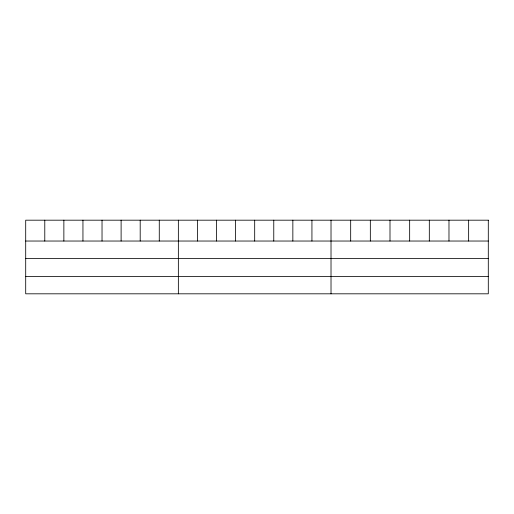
<?xml version="1.0" encoding="UTF-8"?>
<svg xmlns="http://www.w3.org/2000/svg" width="514" height="514" viewBox="0 0 514 514"><rect width="100%" height="100%" fill="white"/><g stroke="black" fill="none" stroke-linecap="round" stroke-linejoin="round"><path stroke-width="0.77" d="M25.7 241.034L488.3 241.034M25.7 258.452L488.3 258.452M25.7 276.397L488.3 276.397M468.639 220.185L468.639 241.034M448.979 220.185L448.979 241.034M429.319 220.185L429.319 241.034M409.658 220.185L409.658 241.034M389.998 220.185L389.998 241.034M370.337 220.185L370.337 241.034M350.676 220.185L350.676 241.034M331.016 220.185L331.016 293.815M311.934 220.185L311.934 241.034M292.851 220.185L292.851 241.034M273.769 220.185L273.769 241.034M254.687 220.185L254.687 241.034M235.605 220.185L235.605 241.034M216.522 220.185L216.522 241.034M197.44 220.185L197.44 241.034M178.358 220.185L178.358 293.815M159.276 220.185L159.276 241.034M140.193 220.185L140.193 241.034M121.111 220.185L121.111 241.034M102.029 220.185L102.029 241.034M82.947 220.185L82.947 241.034M63.864 220.185L63.864 241.034M44.782 220.185L44.782 241.034M488.3 220.185L25.7 220.185L25.7 293.815L488.3 293.815L488.3 220.185"/></g></svg>
